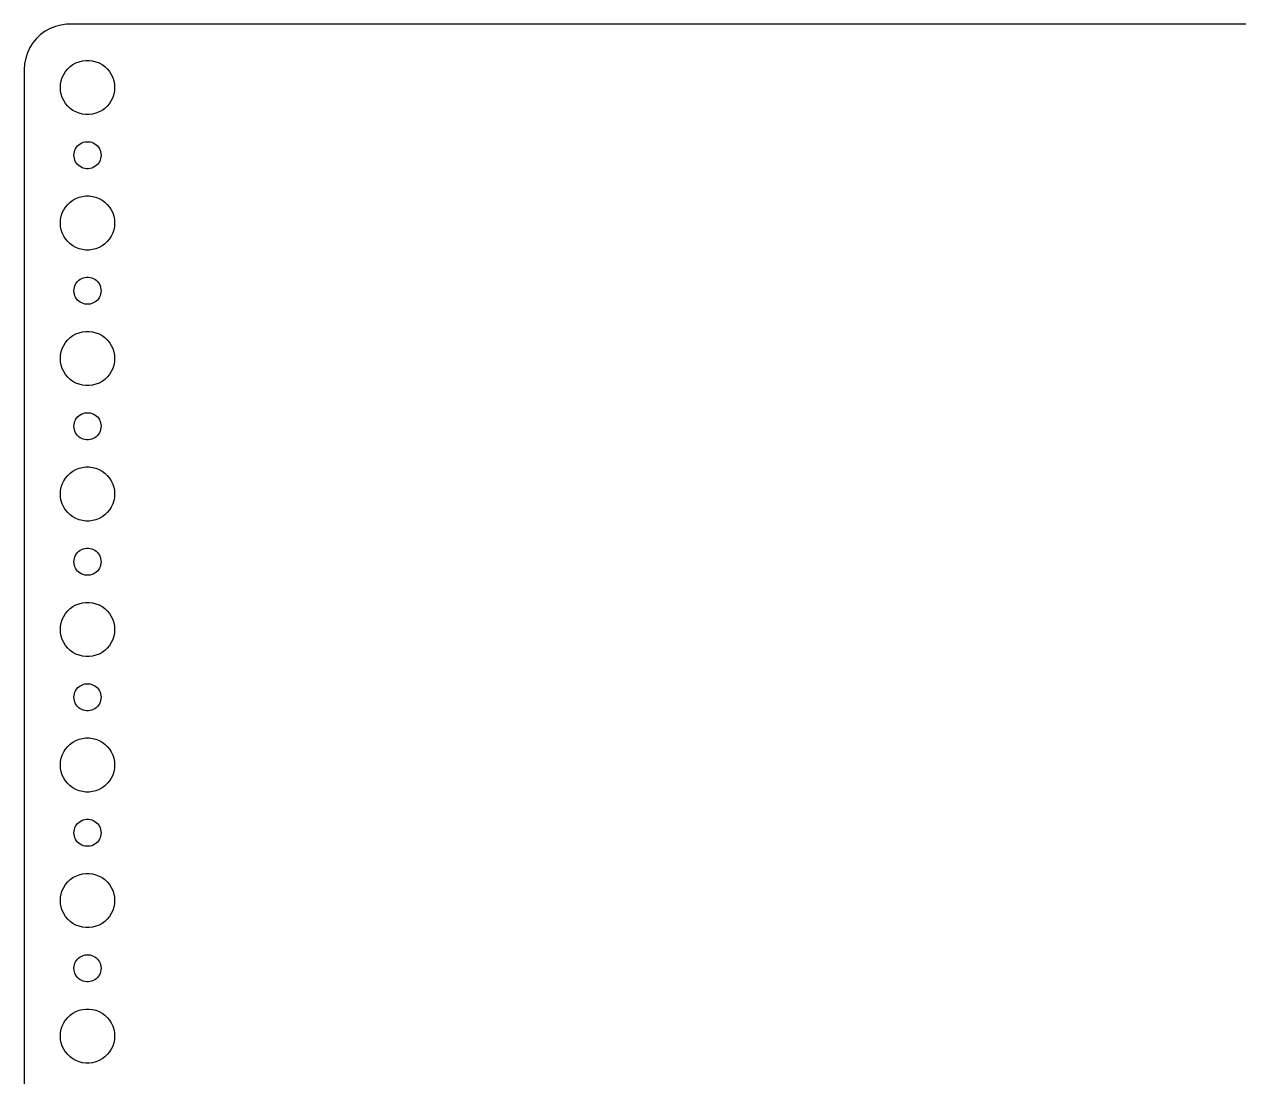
# Model space of a CAD drawing. Header units: metres. Extents: x -134 to 134, y -112 to 112.
# Drawn here: x -134.5 to 0, y -4.5 to 112 of the extents above; entities that cross this region are included whole.
import ezdxf

# ---------------------------------------------------------------- set-up
doc = ezdxf.new("R2010")
doc.units = ezdxf.units.M

msp = doc.modelspace()

# ---------------------------------------------------------------- linework, layer by layer
for p, q in [((-131.045, 111.755), (-131.629, 111.524)), ((-130.437, 111.911), (-131.045, 111.755)), ((-129.814, 111.99), (-130.437, 111.911)), ((129.814, 111.99), (-129.814, 111.99)), ((-133.145, 110.423), (-133.545, 109.939)), ((-132.687, 110.853), (-133.145, 110.423)), ((-132.179, 111.222), (-132.687, 110.853)), ((-131.629, 111.524), (-132.179, 111.222)), ((-133.882, 109.409), (-134.149, 108.841)), ((-133.545, 109.939), (-133.882, 109.409)), ((-134.461, 107.627), (-134.5, 107)), ((-134.343, 108.243), (-134.461, 107.627)), ((-134.149, 108.841), (-134.343, 108.243)), ((-129.107, 107.533), (-128.777, 107.714)), ((-128.777, 107.714), (-128.427, 107.853)), ((-128.427, 107.853), (-128.062, 107.947)), ((-128.062, 107.947), (-127.688, 107.994)), ((-127.688, 107.994), (-127.312, 107.994)), ((-127.312, 107.994), (-126.938, 107.947)), ((-126.938, 107.947), (-126.573, 107.853)), ((-126.573, 107.853), (-126.223, 107.714)), ((-126.223, 107.714), (-125.893, 107.533)), ((-134.5, 107), (-134.5, -107)), ((-130.289, 106.104), (-130.129, 106.445)), ((-130.129, 106.445), (-129.927, 106.763)), ((-129.927, 106.763), (-129.687, 107.054)), ((-129.687, 107.054), (-129.412, 107.312)), ((-129.412, 107.312), (-129.107, 107.533)), ((-125.893, 107.533), (-125.588, 107.312)), ((-125.588, 107.312), (-125.313, 107.054)), ((-125.313, 107.054), (-125.073, 106.763)), ((-125.073, 106.763), (-124.871, 106.445)), ((-124.871, 106.445), (-124.711, 106.104)), ((-130.5, 105), (-130.476, 105.376)), ((-130.476, 104.624), (-130.5, 105)), ((-130.476, 105.376), (-130.406, 105.746)), ((-130.406, 105.746), (-130.289, 106.104)), ((-124.711, 106.104), (-124.594, 105.746)), ((-124.594, 105.746), (-124.524, 105.376)), ((-124.524, 105.376), (-124.5, 105)), ((-124.5, 105), (-124.524, 104.624)), ((-130.406, 104.254), (-130.476, 104.624)), ((-130.289, 103.896), (-130.406, 104.254)), ((-130.129, 103.555), (-130.289, 103.896)), ((-124.711, 103.896), (-124.871, 103.555)), ((-124.594, 104.254), (-124.711, 103.896)), ((-124.524, 104.624), (-124.594, 104.254)), ((-129.927, 103.237), (-130.129, 103.555)), ((-129.687, 102.946), (-129.927, 103.237)), ((-129.412, 102.688), (-129.687, 102.946)), ((-129.107, 102.467), (-129.412, 102.688)), ((-128.777, 102.286), (-129.107, 102.467)), ((-128.427, 102.147), (-128.777, 102.286)), ((-126.223, 102.286), (-126.573, 102.147)), ((-125.893, 102.467), (-126.223, 102.286)), ((-125.588, 102.688), (-125.893, 102.467)), ((-125.313, 102.946), (-125.588, 102.688)), ((-125.073, 103.237), (-125.313, 102.946)), ((-124.871, 103.555), (-125.073, 103.237)), ((-128.062, 102.053), (-128.427, 102.147)), ((-127.688, 102.006), (-128.062, 102.053)), ((-127.312, 102.006), (-127.688, 102.006)), ((-126.938, 102.053), (-127.312, 102.006)), ((-126.573, 102.147), (-126.938, 102.053)), ((-128.895, 98.0522), (-128.814, 98.2226)), ((-128.814, 98.2226), (-128.714, 98.3817)), ((-128.714, 98.3817), (-128.593, 98.5268)), ((-128.593, 98.5268), (-128.456, 98.6558)), ((-128.456, 98.6558), (-128.304, 98.7665)), ((-128.304, 98.7665), (-128.139, 98.8572)), ((-128.139, 98.8572), (-127.964, 98.9266)), ((-127.964, 98.9266), (-127.781, 98.9734)), ((-127.781, 98.9734), (-127.594, 98.997)), ((-127.594, 98.997), (-127.406, 98.997)), ((-127.406, 98.997), (-127.219, 98.9734)), ((-127.219, 98.9734), (-127.036, 98.9266)), ((-127.036, 98.9266), (-126.861, 98.8572)), ((-126.861, 98.8572), (-126.696, 98.7665)), ((-126.696, 98.7665), (-126.544, 98.6558)), ((-126.544, 98.6558), (-126.407, 98.5268)), ((-126.407, 98.5268), (-126.286, 98.3817)), ((-126.286, 98.3817), (-126.186, 98.2226)), ((-126.186, 98.2226), (-126.105, 98.0522)), ((-129, 97.5), (-128.988, 97.688)), ((-128.988, 97.312), (-129, 97.5)), ((-128.988, 97.688), (-128.953, 97.873)), ((-128.953, 97.127), (-128.988, 97.312)), ((-128.953, 97.873), (-128.895, 98.0522)), ((-128.895, 96.9478), (-128.953, 97.127)), ((-128.814, 96.7774), (-128.895, 96.9478)), ((-126.105, 96.9478), (-126.186, 96.7774)), ((-126.105, 98.0522), (-126.047, 97.873)), ((-126.047, 97.127), (-126.105, 96.9478)), ((-126.047, 97.873), (-126.012, 97.688)), ((-126.012, 97.312), (-126.047, 97.127)), ((-126.012, 97.688), (-126, 97.5)), ((-126, 97.5), (-126.012, 97.312)), ((-128.714, 96.6183), (-128.814, 96.7774)), ((-128.593, 96.4732), (-128.714, 96.6183)), ((-128.456, 96.3442), (-128.593, 96.4732)), ((-128.304, 96.2335), (-128.456, 96.3442)), ((-128.139, 96.1428), (-128.304, 96.2335)), ((-127.964, 96.0734), (-128.139, 96.1428)), ((-127.781, 96.0266), (-127.964, 96.0734)), ((-127.594, 96.003), (-127.781, 96.0266)), ((-127.406, 96.003), (-127.594, 96.003)), ((-127.219, 96.0266), (-127.406, 96.003)), ((-127.036, 96.0734), (-127.219, 96.0266)), ((-126.861, 96.1428), (-127.036, 96.0734)), ((-126.696, 96.2335), (-126.861, 96.1428)), ((-126.544, 96.3442), (-126.696, 96.2335)), ((-126.407, 96.4732), (-126.544, 96.3442)), ((-126.286, 96.6183), (-126.407, 96.4732)), ((-126.186, 96.7774), (-126.286, 96.6183)), ((-128.777, 92.7145), (-128.427, 92.8532)), ((-128.427, 92.8532), (-128.062, 92.9469)), ((-128.062, 92.9469), (-127.688, 92.9941)), ((-127.688, 92.9941), (-127.312, 92.9941)), ((-127.312, 92.9941), (-126.938, 92.9469)), ((-126.938, 92.9469), (-126.573, 92.8532)), ((-126.573, 92.8532), (-126.223, 92.7145)), ((-130.129, 91.4453), (-129.927, 91.7634)), ((-129.927, 91.7634), (-129.687, 92.0536)), ((-129.687, 92.0536), (-129.412, 92.3115)), ((-129.412, 92.3115), (-129.107, 92.533)), ((-129.107, 92.533), (-128.777, 92.7145)), ((-126.223, 92.7145), (-125.893, 92.533)), ((-125.893, 92.533), (-125.588, 92.3115)), ((-125.588, 92.3115), (-125.313, 92.0536)), ((-125.313, 92.0536), (-125.073, 91.7634)), ((-125.073, 91.7634), (-124.871, 91.4453)), ((-130.5, 90), (-130.476, 90.376)), ((-130.476, 90.376), (-130.406, 90.7461)), ((-130.406, 90.7461), (-130.289, 91.1044)), ((-130.289, 91.1044), (-130.129, 91.4453)), ((-124.871, 91.4453), (-124.711, 91.1044)), ((-124.711, 91.1044), (-124.594, 90.7461)), ((-124.594, 90.7461), (-124.524, 90.376)), ((-124.524, 90.376), (-124.5, 90)), ((-130.476, 89.624), (-130.5, 90)), ((-130.406, 89.2539), (-130.476, 89.624)), ((-130.289, 88.8956), (-130.406, 89.2539)), ((-130.129, 88.5547), (-130.289, 88.8956)), ((-124.711, 88.8956), (-124.871, 88.5547)), ((-124.594, 89.2539), (-124.711, 88.8956)), ((-124.524, 89.624), (-124.594, 89.2539)), ((-124.5, 90), (-124.524, 89.624)), ((-129.927, 88.2366), (-130.129, 88.5547)), ((-129.687, 87.9464), (-129.927, 88.2366)), ((-129.412, 87.6885), (-129.687, 87.9464)), ((-129.107, 87.467), (-129.412, 87.6885)), ((-128.777, 87.2855), (-129.107, 87.467)), ((-125.893, 87.467), (-126.223, 87.2855)), ((-125.588, 87.6885), (-125.893, 87.467)), ((-125.313, 87.9464), (-125.588, 87.6885)), ((-125.073, 88.2366), (-125.313, 87.9464)), ((-124.871, 88.5547), (-125.073, 88.2366)), ((-128.427, 87.1468), (-128.777, 87.2855)), ((-128.062, 87.0531), (-128.427, 87.1468)), ((-127.688, 87.0059), (-128.062, 87.0531)), ((-127.312, 87.0059), (-127.688, 87.0059)), ((-126.938, 87.0531), (-127.312, 87.0059)), ((-126.573, 87.1468), (-126.938, 87.0531)), ((-126.223, 87.2855), (-126.573, 87.1468)), ((-128.714, 83.3817), (-128.593, 83.5268)), ((-128.593, 83.5268), (-128.456, 83.6558)), ((-128.456, 83.6558), (-128.304, 83.7665)), ((-128.304, 83.7665), (-128.139, 83.8572)), ((-128.139, 83.8572), (-127.964, 83.9266)), ((-127.964, 83.9266), (-127.781, 83.9734)), ((-127.781, 83.9734), (-127.594, 83.997)), ((-127.594, 83.997), (-127.406, 83.997)), ((-127.406, 83.997), (-127.219, 83.9734)), ((-127.219, 83.9734), (-127.036, 83.9266)), ((-127.036, 83.9266), (-126.861, 83.8572)), ((-126.861, 83.8572), (-126.696, 83.7665)), ((-126.696, 83.7665), (-126.544, 83.6558)), ((-126.544, 83.6558), (-126.407, 83.5268)), ((-126.407, 83.5268), (-126.286, 83.3817)), ((-129, 82.5), (-128.988, 82.688)), ((-128.988, 82.312), (-129, 82.5)), ((-128.988, 82.688), (-128.953, 82.873)), ((-128.953, 82.127), (-128.988, 82.312)), ((-128.953, 82.873), (-128.895, 83.0522)), ((-128.895, 81.9478), (-128.953, 82.127)), ((-128.895, 83.0522), (-128.814, 83.2226)), ((-128.814, 83.2226), (-128.714, 83.3817)), ((-126.286, 83.3817), (-126.186, 83.2226)), ((-126.186, 83.2226), (-126.105, 83.0522)), ((-126.105, 83.0522), (-126.047, 82.873)), ((-126.047, 82.127), (-126.105, 81.9478)), ((-126.047, 82.873), (-126.012, 82.688)), ((-126.012, 82.312), (-126.047, 82.127)), ((-126.012, 82.688), (-126, 82.5)), ((-126, 82.5), (-126.012, 82.312)), ((-128.814, 81.7774), (-128.895, 81.9478)), ((-128.714, 81.6183), (-128.814, 81.7774)), ((-128.593, 81.4732), (-128.714, 81.6183)), ((-128.456, 81.3442), (-128.593, 81.4732)), ((-128.304, 81.2335), (-128.456, 81.3442)), ((-128.139, 81.1428), (-128.304, 81.2335)), ((-127.964, 81.0734), (-128.139, 81.1428)), ((-127.781, 81.0266), (-127.964, 81.0734)), ((-127.594, 81.003), (-127.781, 81.0266)), ((-127.406, 81.003), (-127.594, 81.003)), ((-127.219, 81.0266), (-127.406, 81.003)), ((-127.036, 81.0734), (-127.219, 81.0266)), ((-126.861, 81.1428), (-127.036, 81.0734)), ((-126.696, 81.2335), (-126.861, 81.1428)), ((-126.544, 81.3442), (-126.696, 81.2335)), ((-126.407, 81.4732), (-126.544, 81.3442)), ((-126.286, 81.6183), (-126.407, 81.4732)), ((-126.186, 81.7774), (-126.286, 81.6183)), ((-126.105, 81.9478), (-126.186, 81.7774)), ((-130.129, 76.4453), (-129.927, 76.7634)), ((-129.927, 76.7634), (-129.687, 77.0536)), ((-129.687, 77.0536), (-129.412, 77.3115)), ((-129.412, 77.3115), (-129.107, 77.533)), ((-129.107, 77.533), (-128.777, 77.7145)), ((-128.777, 77.7145), (-128.427, 77.8532)), ((-128.427, 77.8532), (-128.062, 77.9469)), ((-128.062, 77.9469), (-127.688, 77.9941)), ((-127.688, 77.9941), (-127.312, 77.9941)), ((-127.312, 77.9941), (-126.938, 77.9469)), ((-126.938, 77.9469), (-126.573, 77.8532)), ((-126.573, 77.8532), (-126.223, 77.7145)), ((-126.223, 77.7145), (-125.893, 77.533)), ((-125.893, 77.533), (-125.588, 77.3115)), ((-125.588, 77.3115), (-125.313, 77.0536)), ((-125.313, 77.0536), (-125.073, 76.7634)), ((-125.073, 76.7634), (-124.871, 76.4453)), ((-130.5, 75), (-130.476, 75.376)), ((-130.476, 75.376), (-130.406, 75.7461)), ((-130.406, 75.7461), (-130.289, 76.1044)), ((-130.289, 76.1044), (-130.129, 76.4453)), ((-124.871, 76.4453), (-124.711, 76.1044)), ((-124.711, 76.1044), (-124.594, 75.7461)), ((-124.594, 75.7461), (-124.524, 75.376)), ((-124.524, 75.376), (-124.5, 75)), ((-130.476, 74.624), (-130.5, 75)), ((-130.406, 74.2539), (-130.476, 74.624)), ((-130.289, 73.8956), (-130.406, 74.2539)), ((-124.594, 74.2539), (-124.711, 73.8956)), ((-124.524, 74.624), (-124.594, 74.2539)), ((-124.5, 75), (-124.524, 74.624)), ((-130.129, 73.5547), (-130.289, 73.8956)), ((-129.927, 73.2366), (-130.129, 73.5547)), ((-129.687, 72.9464), (-129.927, 73.2366)), ((-129.412, 72.6885), (-129.687, 72.9464)), ((-129.107, 72.467), (-129.412, 72.6885)), ((-125.588, 72.6885), (-125.893, 72.467)), ((-125.313, 72.9464), (-125.588, 72.6885)), ((-125.073, 73.2366), (-125.313, 72.9464)), ((-124.871, 73.5547), (-125.073, 73.2366)), ((-124.711, 73.8956), (-124.871, 73.5547)), ((-128.777, 72.2855), (-129.107, 72.467)), ((-128.427, 72.1468), (-128.777, 72.2855)), ((-128.062, 72.0531), (-128.427, 72.1468)), ((-127.688, 72.0059), (-128.062, 72.0531)), ((-127.312, 72.0059), (-127.688, 72.0059)), ((-126.938, 72.0531), (-127.312, 72.0059)), ((-126.573, 72.1468), (-126.938, 72.0531)), ((-126.223, 72.2855), (-126.573, 72.1468)), ((-125.893, 72.467), (-126.223, 72.2855)), ((-128.593, 68.5268), (-128.456, 68.6558)), ((-128.456, 68.6558), (-128.304, 68.7665)), ((-128.304, 68.7665), (-128.139, 68.8572)), ((-128.139, 68.8572), (-127.964, 68.9266)), ((-127.964, 68.9266), (-127.781, 68.9734)), ((-127.781, 68.9734), (-127.594, 68.997)), ((-127.594, 68.997), (-127.406, 68.997)), ((-127.406, 68.997), (-127.219, 68.9734)), ((-127.219, 68.9734), (-127.036, 68.9266)), ((-127.036, 68.9266), (-126.861, 68.8572)), ((-126.861, 68.8572), (-126.696, 68.7665)), ((-126.696, 68.7665), (-126.544, 68.6558)), ((-126.544, 68.6558), (-126.407, 68.5268)), ((-129, 67.5), (-128.988, 67.688)), ((-128.988, 67.312), (-129, 67.5)), ((-128.988, 67.688), (-128.953, 67.873)), ((-128.953, 67.127), (-128.988, 67.312)), ((-128.953, 67.873), (-128.895, 68.0522)), ((-128.895, 68.0522), (-128.814, 68.2226)), ((-128.814, 68.2226), (-128.714, 68.3817)), ((-128.714, 68.3817), (-128.593, 68.5268)), ((-126.407, 68.5268), (-126.286, 68.3817)), ((-126.286, 68.3817), (-126.186, 68.2226)), ((-126.186, 68.2226), (-126.105, 68.0522)), ((-126.105, 68.0522), (-126.047, 67.873)), ((-126.047, 67.873), (-126.012, 67.688)), ((-126.012, 67.312), (-126.047, 67.127)), ((-126.012, 67.688), (-126, 67.5)), ((-126, 67.5), (-126.012, 67.312)), ((-128.895, 66.9478), (-128.953, 67.127)), ((-128.814, 66.7774), (-128.895, 66.9478)), ((-128.714, 66.6183), (-128.814, 66.7774)), ((-128.593, 66.4732), (-128.714, 66.6183)), ((-128.456, 66.3442), (-128.593, 66.4732)), ((-128.304, 66.2335), (-128.456, 66.3442)), ((-128.139, 66.1428), (-128.304, 66.2335)), ((-127.964, 66.0734), (-128.139, 66.1428)), ((-127.781, 66.0266), (-127.964, 66.0734)), ((-127.594, 66.003), (-127.781, 66.0266)), ((-127.406, 66.003), (-127.594, 66.003)), ((-127.219, 66.0266), (-127.406, 66.003)), ((-127.036, 66.0734), (-127.219, 66.0266)), ((-126.861, 66.1428), (-127.036, 66.0734)), ((-126.696, 66.2335), (-126.861, 66.1428)), ((-126.544, 66.3442), (-126.696, 66.2335)), ((-126.407, 66.4732), (-126.544, 66.3442)), ((-126.286, 66.6183), (-126.407, 66.4732)), ((-126.186, 66.7774), (-126.286, 66.6183)), ((-126.105, 66.9478), (-126.186, 66.7774)), ((-126.047, 67.127), (-126.105, 66.9478)), ((-129.927, 61.7634), (-129.687, 62.0536)), ((-129.687, 62.0536), (-129.412, 62.3115)), ((-129.412, 62.3115), (-129.107, 62.533)), ((-129.107, 62.533), (-128.777, 62.7145)), ((-128.777, 62.7145), (-128.427, 62.8532)), ((-128.427, 62.8532), (-128.062, 62.9469)), ((-128.062, 62.9469), (-127.688, 62.9941)), ((-127.688, 62.9941), (-127.312, 62.9941)), ((-127.312, 62.9941), (-126.938, 62.9469)), ((-126.938, 62.9469), (-126.573, 62.8532)), ((-126.573, 62.8532), (-126.223, 62.7145)), ((-126.223, 62.7145), (-125.893, 62.533)), ((-125.893, 62.533), (-125.588, 62.3115)), ((-125.588, 62.3115), (-125.313, 62.0536)), ((-125.313, 62.0536), (-125.073, 61.7634)), ((-130.476, 60.376), (-130.406, 60.7461)), ((-130.406, 60.7461), (-130.289, 61.1044)), ((-130.289, 61.1044), (-130.129, 61.4453)), ((-130.129, 61.4453), (-129.927, 61.7634)), ((-125.073, 61.7634), (-124.871, 61.4453)), ((-124.871, 61.4453), (-124.711, 61.1044)), ((-124.711, 61.1044), (-124.594, 60.7461)), ((-124.594, 60.7461), (-124.524, 60.376)), ((-130.5, 60), (-130.476, 60.376)), ((-130.476, 59.624), (-130.5, 60)), ((-130.406, 59.2539), (-130.476, 59.624)), ((-130.289, 58.8956), (-130.406, 59.2539)), ((-124.594, 59.2539), (-124.711, 58.8956)), ((-124.524, 59.624), (-124.594, 59.2539)), ((-124.524, 60.376), (-124.5, 60)), ((-124.5, 60), (-124.524, 59.624)), ((-130.129, 58.5547), (-130.289, 58.8956)), ((-129.927, 58.2366), (-130.129, 58.5547)), ((-129.687, 57.9464), (-129.927, 58.2366)), ((-129.412, 57.6885), (-129.687, 57.9464)), ((-125.313, 57.9464), (-125.588, 57.6885)), ((-125.073, 58.2366), (-125.313, 57.9464)), ((-124.871, 58.5547), (-125.073, 58.2366)), ((-124.711, 58.8956), (-124.871, 58.5547)), ((-129.107, 57.467), (-129.412, 57.6885)), ((-128.777, 57.2855), (-129.107, 57.467)), ((-128.427, 57.1468), (-128.777, 57.2855)), ((-128.062, 57.0531), (-128.427, 57.1468)), ((-127.688, 57.0059), (-128.062, 57.0531)), ((-127.312, 57.0059), (-127.688, 57.0059)), ((-126.938, 57.0531), (-127.312, 57.0059)), ((-126.573, 57.1468), (-126.938, 57.0531)), ((-126.223, 57.2855), (-126.573, 57.1468)), ((-125.893, 57.467), (-126.223, 57.2855)), ((-125.588, 57.6885), (-125.893, 57.467)), ((-128.304, 53.7665), (-128.139, 53.8572)), ((-128.139, 53.8572), (-127.964, 53.9266)), ((-127.964, 53.9266), (-127.781, 53.9734)), ((-127.781, 53.9734), (-127.594, 53.997)), ((-127.594, 53.997), (-127.406, 53.997)), ((-127.406, 53.997), (-127.219, 53.9734)), ((-127.219, 53.9734), (-127.036, 53.9266)), ((-127.036, 53.9266), (-126.861, 53.8572)), ((-126.861, 53.8572), (-126.696, 53.7665)), ((-129, 52.5), (-128.988, 52.688)), ((-128.988, 52.312), (-129, 52.5)), ((-128.988, 52.688), (-128.953, 52.873)), ((-128.953, 52.873), (-128.895, 53.0522)), ((-128.895, 53.0522), (-128.814, 53.2226)), ((-128.814, 53.2226), (-128.714, 53.3817)), ((-128.714, 53.3817), (-128.593, 53.5268)), ((-128.593, 53.5268), (-128.456, 53.6558)), ((-128.456, 53.6558), (-128.304, 53.7665)), ((-126.696, 53.7665), (-126.544, 53.6558)), ((-126.544, 53.6558), (-126.407, 53.5268)), ((-126.407, 53.5268), (-126.286, 53.3817)), ((-126.286, 53.3817), (-126.186, 53.2226)), ((-126.186, 53.2226), (-126.105, 53.0522)), ((-126.105, 53.0522), (-126.047, 52.873)), ((-126.047, 52.873), (-126.012, 52.688)), ((-126.012, 52.688), (-126, 52.5)), ((-126, 52.5), (-126.012, 52.312)), ((-128.953, 52.127), (-128.988, 52.312)), ((-128.895, 51.9478), (-128.953, 52.127)), ((-128.814, 51.7774), (-128.895, 51.9478)), ((-128.714, 51.6183), (-128.814, 51.7774)), ((-128.593, 51.4732), (-128.714, 51.6183)), ((-128.456, 51.3442), (-128.593, 51.4732)), ((-128.304, 51.2335), (-128.456, 51.3442)), ((-128.139, 51.1428), (-128.304, 51.2335)), ((-127.964, 51.0734), (-128.139, 51.1428)), ((-126.861, 51.1428), (-127.036, 51.0734)), ((-126.696, 51.2335), (-126.861, 51.1428)), ((-126.544, 51.3442), (-126.696, 51.2335)), ((-126.407, 51.4732), (-126.544, 51.3442)), ((-126.286, 51.6183), (-126.407, 51.4732)), ((-126.186, 51.7774), (-126.286, 51.6183)), ((-126.105, 51.9478), (-126.186, 51.7774)), ((-126.047, 52.127), (-126.105, 51.9478)), ((-126.012, 52.312), (-126.047, 52.127)), ((-127.781, 51.0266), (-127.964, 51.0734)), ((-127.594, 51.003), (-127.781, 51.0266)), ((-127.406, 51.003), (-127.594, 51.003)), ((-127.219, 51.0266), (-127.406, 51.003)), ((-127.036, 51.0734), (-127.219, 51.0266)), ((-129.687, 47.0536), (-129.412, 47.3115)), ((-129.412, 47.3115), (-129.107, 47.533)), ((-129.107, 47.533), (-128.777, 47.7145)), ((-128.777, 47.7145), (-128.427, 47.8532)), ((-128.427, 47.8532), (-128.062, 47.9469)), ((-128.062, 47.9469), (-127.688, 47.9941)), ((-127.688, 47.9941), (-127.312, 47.9941)), ((-127.312, 47.9941), (-126.938, 47.9469)), ((-126.938, 47.9469), (-126.573, 47.8532)), ((-126.573, 47.8532), (-126.223, 47.7145)), ((-126.223, 47.7145), (-125.893, 47.533)), ((-125.893, 47.533), (-125.588, 47.3115)), ((-125.588, 47.3115), (-125.313, 47.0536)), ((-130.476, 45.376), (-130.406, 45.7461)), ((-130.406, 45.7461), (-130.289, 46.1044)), ((-130.289, 46.1044), (-130.129, 46.4453)), ((-130.129, 46.4453), (-129.927, 46.7634)), ((-129.927, 46.7634), (-129.687, 47.0536)), ((-125.313, 47.0536), (-125.073, 46.7634)), ((-125.073, 46.7634), (-124.871, 46.4453)), ((-124.871, 46.4453), (-124.711, 46.1044)), ((-124.711, 46.1044), (-124.594, 45.7461)), ((-124.594, 45.7461), (-124.524, 45.376)), ((-130.5, 45), (-130.476, 45.376)), ((-130.476, 44.624), (-130.5, 45)), ((-130.406, 44.2539), (-130.476, 44.624)), ((-124.524, 44.624), (-124.594, 44.2539)), ((-124.524, 45.376), (-124.5, 45)), ((-124.5, 45), (-124.524, 44.624)), ((-130.289, 43.8956), (-130.406, 44.2539)), ((-130.129, 43.5547), (-130.289, 43.8956)), ((-129.927, 43.2366), (-130.129, 43.5547)), ((-129.687, 42.9464), (-129.927, 43.2366)), ((-125.073, 43.2366), (-125.313, 42.9464)), ((-124.871, 43.5547), (-125.073, 43.2366)), ((-124.711, 43.8956), (-124.871, 43.5547)), ((-124.594, 44.2539), (-124.711, 43.8956)), ((-129.412, 42.6885), (-129.687, 42.9464)), ((-129.107, 42.467), (-129.412, 42.6885)), ((-128.777, 42.2855), (-129.107, 42.467)), ((-128.427, 42.1468), (-128.777, 42.2855)), ((-128.062, 42.0531), (-128.427, 42.1468)), ((-127.688, 42.0059), (-128.062, 42.0531)), ((-127.312, 42.0059), (-127.688, 42.0059)), ((-126.938, 42.0531), (-127.312, 42.0059)), ((-126.573, 42.1468), (-126.938, 42.0531)), ((-126.223, 42.2855), (-126.573, 42.1468)), ((-125.893, 42.467), (-126.223, 42.2855)), ((-125.588, 42.6885), (-125.893, 42.467)), ((-125.313, 42.9464), (-125.588, 42.6885)), ((-129, 37.5), (-128.988, 37.688)), ((-128.988, 37.688), (-128.953, 37.873)), ((-128.953, 37.873), (-128.895, 38.0522)), ((-128.895, 38.0522), (-128.814, 38.2226)), ((-128.814, 38.2226), (-128.714, 38.3817)), ((-128.714, 38.3817), (-128.593, 38.5268)), ((-128.593, 38.5268), (-128.456, 38.6558)), ((-128.456, 38.6558), (-128.304, 38.7665)), ((-128.304, 38.7665), (-128.139, 38.8572)), ((-128.139, 38.8572), (-127.964, 38.9266)), ((-127.964, 38.9266), (-127.781, 38.9734)), ((-127.781, 38.9734), (-127.594, 38.997)), ((-127.594, 38.997), (-127.406, 38.997)), ((-127.406, 38.997), (-127.219, 38.9734)), ((-127.219, 38.9734), (-127.036, 38.9266)), ((-127.036, 38.9266), (-126.861, 38.8572)), ((-126.861, 38.8572), (-126.696, 38.7665)), ((-126.696, 38.7665), (-126.544, 38.6558)), ((-126.544, 38.6558), (-126.407, 38.5268)), ((-126.407, 38.5268), (-126.286, 38.3817)), ((-126.286, 38.3817), (-126.186, 38.2226)), ((-126.186, 38.2226), (-126.105, 38.0522)), ((-126.105, 38.0522), (-126.047, 37.873)), ((-126.047, 37.873), (-126.012, 37.688)), ((-126.012, 37.688), (-126, 37.5)), ((-128.988, 37.312), (-129, 37.5)), ((-128.953, 37.127), (-128.988, 37.312)), ((-128.895, 36.9478), (-128.953, 37.127)), ((-128.814, 36.7774), (-128.895, 36.9478)), ((-128.714, 36.6183), (-128.814, 36.7774)), ((-128.593, 36.4732), (-128.714, 36.6183)), ((-128.456, 36.3442), (-128.593, 36.4732)), ((-128.304, 36.2335), (-128.456, 36.3442)), ((-126.544, 36.3442), (-126.696, 36.2335)), ((-126.407, 36.4732), (-126.544, 36.3442)), ((-126.286, 36.6183), (-126.407, 36.4732)), ((-126.186, 36.7774), (-126.286, 36.6183)), ((-126.105, 36.9478), (-126.186, 36.7774)), ((-126.047, 37.127), (-126.105, 36.9478)), ((-126.012, 37.312), (-126.047, 37.127)), ((-126, 37.5), (-126.012, 37.312)), ((-128.139, 36.1428), (-128.304, 36.2335)), ((-127.964, 36.0734), (-128.139, 36.1428)), ((-127.781, 36.0266), (-127.964, 36.0734)), ((-127.594, 36.003), (-127.781, 36.0266)), ((-127.406, 36.003), (-127.594, 36.003)), ((-127.219, 36.0266), (-127.406, 36.003)), ((-127.036, 36.0734), (-127.219, 36.0266)), ((-126.861, 36.1428), (-127.036, 36.0734)), ((-126.696, 36.2335), (-126.861, 36.1428)), ((-129.687, 32.0536), (-129.412, 32.3115)), ((-129.412, 32.3115), (-129.107, 32.533)), ((-129.107, 32.533), (-128.777, 32.7145)), ((-128.777, 32.7145), (-128.427, 32.8532)), ((-128.427, 32.8532), (-128.062, 32.9469)), ((-128.062, 32.9469), (-127.688, 32.9941)), ((-127.688, 32.9941), (-127.312, 32.9941)), ((-127.312, 32.9941), (-126.938, 32.9469)), ((-126.938, 32.9469), (-126.573, 32.8532)), ((-126.573, 32.8532), (-126.223, 32.7145)), ((-126.223, 32.7145), (-125.893, 32.533)), ((-125.893, 32.533), (-125.588, 32.3115)), ((-125.588, 32.3115), (-125.313, 32.0536)), ((-130.406, 30.7461), (-130.289, 31.1044)), ((-130.289, 31.1044), (-130.129, 31.4453)), ((-130.129, 31.4453), (-129.927, 31.7634)), ((-129.927, 31.7634), (-129.687, 32.0536)), ((-125.313, 32.0536), (-125.073, 31.7634)), ((-125.073, 31.7634), (-124.871, 31.4453)), ((-124.871, 31.4453), (-124.711, 31.1044)), ((-124.711, 31.1044), (-124.594, 30.7461)), ((-130.5, 30), (-130.476, 30.376)), ((-130.476, 29.624), (-130.5, 30)), ((-130.476, 30.376), (-130.406, 30.7461)), ((-130.406, 29.2539), (-130.476, 29.624)), ((-124.594, 30.7461), (-124.524, 30.376)), ((-124.524, 29.624), (-124.594, 29.2539)), ((-124.524, 30.376), (-124.5, 30)), ((-124.5, 30), (-124.524, 29.624)), ((-130.289, 28.8956), (-130.406, 29.2539)), ((-130.129, 28.5547), (-130.289, 28.8956)), ((-129.927, 28.2366), (-130.129, 28.5547)), ((-124.871, 28.5547), (-125.073, 28.2366)), ((-124.711, 28.8956), (-124.871, 28.5547)), ((-124.594, 29.2539), (-124.711, 28.8956)), ((-129.687, 27.9464), (-129.927, 28.2366)), ((-129.412, 27.6884), (-129.687, 27.9464)), ((-129.107, 27.467), (-129.412, 27.6884)), ((-128.777, 27.2855), (-129.107, 27.467)), ((-128.427, 27.1468), (-128.777, 27.2855)), ((-128.062, 27.0531), (-128.427, 27.1468)), ((-127.688, 27.0059), (-128.062, 27.0531)), ((-127.312, 27.0059), (-127.688, 27.0059)), ((-126.938, 27.0531), (-127.312, 27.0059)), ((-126.573, 27.1468), (-126.938, 27.0531)), ((-126.223, 27.2855), (-126.573, 27.1468)), ((-125.893, 27.467), (-126.223, 27.2855)), ((-125.588, 27.6884), (-125.893, 27.467)), ((-125.313, 27.9464), (-125.588, 27.6884)), ((-125.073, 28.2366), (-125.313, 27.9464)), ((-128.988, 22.688), (-128.953, 22.873)), ((-128.953, 22.873), (-128.895, 23.0522)), ((-128.895, 23.0522), (-128.814, 23.2226)), ((-128.814, 23.2226), (-128.714, 23.3817)), ((-128.714, 23.3817), (-128.593, 23.5268)), ((-128.593, 23.5268), (-128.456, 23.6558)), ((-128.456, 23.6558), (-128.304, 23.7665)), ((-128.304, 23.7665), (-128.139, 23.8572)), ((-128.139, 23.8572), (-127.964, 23.9266)), ((-127.964, 23.9266), (-127.781, 23.9734)), ((-127.781, 23.9734), (-127.594, 23.997)), ((-127.594, 23.997), (-127.406, 23.997)), ((-127.406, 23.997), (-127.219, 23.9734)), ((-127.219, 23.9734), (-127.036, 23.9266)), ((-127.036, 23.9266), (-126.861, 23.8572)), ((-126.861, 23.8572), (-126.696, 23.7665)), ((-126.696, 23.7665), (-126.544, 23.6558)), ((-126.544, 23.6558), (-126.407, 23.5268)), ((-126.407, 23.5268), (-126.286, 23.3817)), ((-126.286, 23.3817), (-126.186, 23.2226)), ((-126.186, 23.2226), (-126.105, 23.0522)), ((-126.105, 23.0522), (-126.047, 22.873)), ((-126.047, 22.873), (-126.012, 22.688)), ((-129, 22.5), (-128.988, 22.688)), ((-128.988, 22.312), (-129, 22.5)), ((-128.953, 22.127), (-128.988, 22.312)), ((-128.895, 21.9478), (-128.953, 22.127)), ((-128.814, 21.7774), (-128.895, 21.9478)), ((-128.714, 21.6183), (-128.814, 21.7774)), ((-128.593, 21.4732), (-128.714, 21.6183)), ((-126.286, 21.6183), (-126.407, 21.4732)), ((-126.186, 21.7774), (-126.286, 21.6183)), ((-126.105, 21.9478), (-126.186, 21.7774)), ((-126.047, 22.127), (-126.105, 21.9478)), ((-126.012, 22.312), (-126.047, 22.127)), ((-126.012, 22.688), (-126, 22.5)), ((-126, 22.5), (-126.012, 22.312)), ((-128.456, 21.3442), (-128.593, 21.4732)), ((-128.304, 21.2335), (-128.456, 21.3442)), ((-128.139, 21.1427), (-128.304, 21.2335)), ((-127.964, 21.0734), (-128.139, 21.1427)), ((-127.781, 21.0266), (-127.964, 21.0734)), ((-127.594, 21.003), (-127.781, 21.0266)), ((-127.406, 21.003), (-127.594, 21.003)), ((-127.219, 21.0266), (-127.406, 21.003)), ((-127.036, 21.0734), (-127.219, 21.0266)), ((-126.861, 21.1427), (-127.036, 21.0734)), ((-126.696, 21.2335), (-126.861, 21.1427)), ((-126.544, 21.3442), (-126.696, 21.2335)), ((-126.407, 21.4732), (-126.544, 21.3442)), ((-129.412, 17.3115), (-129.107, 17.533)), ((-129.107, 17.533), (-128.777, 17.7145)), ((-128.777, 17.7145), (-128.427, 17.8532)), ((-128.427, 17.8532), (-128.062, 17.9469)), ((-128.062, 17.9469), (-127.688, 17.9941)), ((-127.688, 17.9941), (-127.312, 17.9941)), ((-127.312, 17.9941), (-126.938, 17.9469)), ((-126.938, 17.9469), (-126.573, 17.8532)), ((-126.573, 17.8532), (-126.223, 17.7145)), ((-126.223, 17.7145), (-125.893, 17.533)), ((-125.893, 17.533), (-125.588, 17.3115)), ((-130.289, 16.1044), (-130.129, 16.4453)), ((-130.129, 16.4453), (-129.927, 16.7634)), ((-129.927, 16.7634), (-129.687, 17.0536)), ((-129.687, 17.0536), (-129.412, 17.3115)), ((-125.588, 17.3115), (-125.313, 17.0536)), ((-125.313, 17.0536), (-125.073, 16.7634)), ((-125.073, 16.7634), (-124.871, 16.4453)), ((-124.871, 16.4453), (-124.711, 16.1044)), ((-130.5, 15), (-130.476, 15.376)), ((-130.476, 14.624), (-130.5, 15)), ((-130.476, 15.376), (-130.406, 15.7461)), ((-130.406, 15.7461), (-130.289, 16.1044)), ((-124.711, 16.1044), (-124.594, 15.7461)), ((-124.594, 15.7461), (-124.524, 15.376)), ((-124.524, 15.376), (-124.5, 15)), ((-124.5, 15), (-124.524, 14.624)), ((-130.406, 14.2539), (-130.476, 14.624)), ((-130.289, 13.8956), (-130.406, 14.2539)), ((-130.129, 13.5547), (-130.289, 13.8956)), ((-129.927, 13.2366), (-130.129, 13.5547)), ((-124.871, 13.5547), (-125.073, 13.2366)), ((-124.711, 13.8956), (-124.871, 13.5547)), ((-124.594, 14.2539), (-124.711, 13.8956)), ((-124.524, 14.624), (-124.594, 14.2539)), ((-129.687, 12.9464), (-129.927, 13.2366)), ((-129.412, 12.6884), (-129.687, 12.9464)), ((-129.107, 12.467), (-129.412, 12.6884)), ((-128.777, 12.2855), (-129.107, 12.467)), ((-128.427, 12.1468), (-128.777, 12.2855)), ((-128.062, 12.0531), (-128.427, 12.1468)), ((-126.573, 12.1468), (-126.938, 12.0531)), ((-126.223, 12.2855), (-126.573, 12.1468)), ((-125.893, 12.467), (-126.223, 12.2855)), ((-125.588, 12.6884), (-125.893, 12.467)), ((-125.313, 12.9464), (-125.588, 12.6884)), ((-125.073, 13.2366), (-125.313, 12.9464)), ((-127.688, 12.0059), (-128.062, 12.0531)), ((-127.312, 12.0059), (-127.688, 12.0059)), ((-126.938, 12.0531), (-127.312, 12.0059)), ((-128.895, 8.05219), (-128.814, 8.22263)), ((-128.814, 8.22263), (-128.714, 8.38167)), ((-128.714, 8.38167), (-128.593, 8.52681)), ((-128.593, 8.52681), (-128.456, 8.65576)), ((-128.456, 8.65576), (-128.304, 8.76648)), ((-128.304, 8.76648), (-128.139, 8.85724)), ((-128.139, 8.85724), (-127.964, 8.92657)), ((-127.964, 8.92657), (-127.781, 8.97342)), ((-127.781, 8.97342), (-127.594, 8.99704)), ((-127.594, 8.99704), (-127.406, 8.99704)), ((-127.406, 8.99704), (-127.219, 8.97342)), ((-127.219, 8.97342), (-127.036, 8.92657)), ((-127.036, 8.92657), (-126.861, 8.85724)), ((-126.861, 8.85724), (-126.696, 8.76648)), ((-126.696, 8.76648), (-126.544, 8.65576)), ((-126.544, 8.65576), (-126.407, 8.52681)), ((-126.407, 8.52681), (-126.286, 8.38167)), ((-126.286, 8.38167), (-126.186, 8.22263)), ((-126.186, 8.22263), (-126.105, 8.05219)), ((-129, 7.5), (-128.988, 7.68799)), ((-128.988, 7.312), (-129, 7.5)), ((-128.988, 7.68799), (-128.953, 7.87303)), ((-128.953, 7.12695), (-128.988, 7.312)), ((-128.953, 7.87303), (-128.895, 8.05219)), ((-128.895, 6.9478), (-128.953, 7.12695)), ((-128.814, 6.77736), (-128.895, 6.9478)), ((-128.714, 6.61832), (-128.814, 6.77736)), ((-126.186, 6.77736), (-126.286, 6.61832)), ((-126.105, 6.9478), (-126.186, 6.77736)), ((-126.105, 8.05219), (-126.047, 7.87303)), ((-126.047, 7.12695), (-126.105, 6.9478)), ((-126.047, 7.87303), (-126.012, 7.68799)), ((-126.012, 7.312), (-126.047, 7.12695)), ((-126.012, 7.68799), (-126, 7.5)), ((-126, 7.5), (-126.012, 7.312)), ((-128.593, 6.47318), (-128.714, 6.61832)), ((-128.456, 6.34422), (-128.593, 6.47318)), ((-128.304, 6.23351), (-128.456, 6.34422)), ((-128.139, 6.14275), (-128.304, 6.23351)), ((-127.964, 6.07341), (-128.139, 6.14275)), ((-127.781, 6.02657), (-127.964, 6.07341)), ((-127.594, 6.00294), (-127.781, 6.02657)), ((-127.406, 6.00294), (-127.594, 6.00294)), ((-127.219, 6.02657), (-127.406, 6.00294)), ((-127.036, 6.07341), (-127.219, 6.02657)), ((-126.861, 6.14275), (-127.036, 6.07341)), ((-126.696, 6.23351), (-126.861, 6.14275)), ((-126.544, 6.34422), (-126.696, 6.23351)), ((-126.407, 6.47318), (-126.544, 6.34422)), ((-126.286, 6.61832), (-126.407, 6.47318)), ((-129.107, 2.53297), (-128.777, 2.71448)), ((-128.777, 2.71448), (-128.427, 2.85316)), ((-128.427, 2.85316), (-128.062, 2.94685)), ((-128.062, 2.94685), (-127.688, 2.99408)), ((-127.688, 2.99408), (-127.312, 2.99408)), ((-127.312, 2.99408), (-126.938, 2.94685)), ((-126.938, 2.94685), (-126.573, 2.85316)), ((-126.573, 2.85316), (-126.223, 2.71448)), ((-126.223, 2.71448), (-125.893, 2.53297)), ((-130.289, 1.10437), (-130.129, 1.44525)), ((-130.129, 1.44525), (-129.927, 1.76335)), ((-129.927, 1.76335), (-129.687, 2.05363)), ((-129.687, 2.05363), (-129.412, 2.31154)), ((-129.412, 2.31154), (-129.107, 2.53297)), ((-125.893, 2.53297), (-125.588, 2.31154)), ((-125.588, 2.31154), (-125.313, 2.05363)), ((-125.313, 2.05363), (-125.073, 1.76335)), ((-125.073, 1.76335), (-124.871, 1.44525)), ((-124.871, 1.44525), (-124.711, 1.10437)), ((-130.5, 0), (-130.476, 0.37599)), ((-130.476, -0.37599), (-130.5, 0)), ((-130.476, 0.37599), (-130.406, 0.74606)), ((-130.406, 0.74606), (-130.289, 1.10437)), ((-124.711, 1.10437), (-124.594, 0.74606)), ((-124.594, 0.74606), (-124.524, 0.37599)), ((-124.524, 0.37599), (-124.5, 0)), ((-124.5, 0), (-124.524, -0.37599)), ((-130.406, -0.74606), (-130.476, -0.37599)), ((-130.289, -1.10437), (-130.406, -0.74606)), ((-130.129, -1.44525), (-130.289, -1.10437)), ((-124.711, -1.10437), (-124.871, -1.44525)), ((-124.594, -0.74606), (-124.711, -1.10437)), ((-124.524, -0.37599), (-124.594, -0.74606)), ((-129.927, -1.76335), (-130.129, -1.44525)), ((-129.687, -2.05363), (-129.927, -1.76335)), ((-129.412, -2.31154), (-129.687, -2.05363)), ((-129.107, -2.53297), (-129.412, -2.31154)), ((-128.777, -2.71448), (-129.107, -2.53297)), ((-125.893, -2.53297), (-126.223, -2.71448)), ((-125.588, -2.31154), (-125.893, -2.53297)), ((-125.313, -2.05363), (-125.588, -2.31154)), ((-125.073, -1.76335), (-125.313, -2.05363)), ((-124.871, -1.44525), (-125.073, -1.76335)), ((-128.427, -2.85316), (-128.777, -2.71448)), ((-128.062, -2.94685), (-128.427, -2.85316)), ((-127.688, -2.99408), (-128.062, -2.94685)), ((-127.312, -2.99408), (-127.688, -2.99408)), ((-126.938, -2.94685), (-127.312, -2.99408)), ((-126.573, -2.85316), (-126.938, -2.94685)), ((-126.223, -2.71448), (-126.573, -2.85316))]:
    msp.add_line(p, q)

doc.saveas('drawing.dxf')
